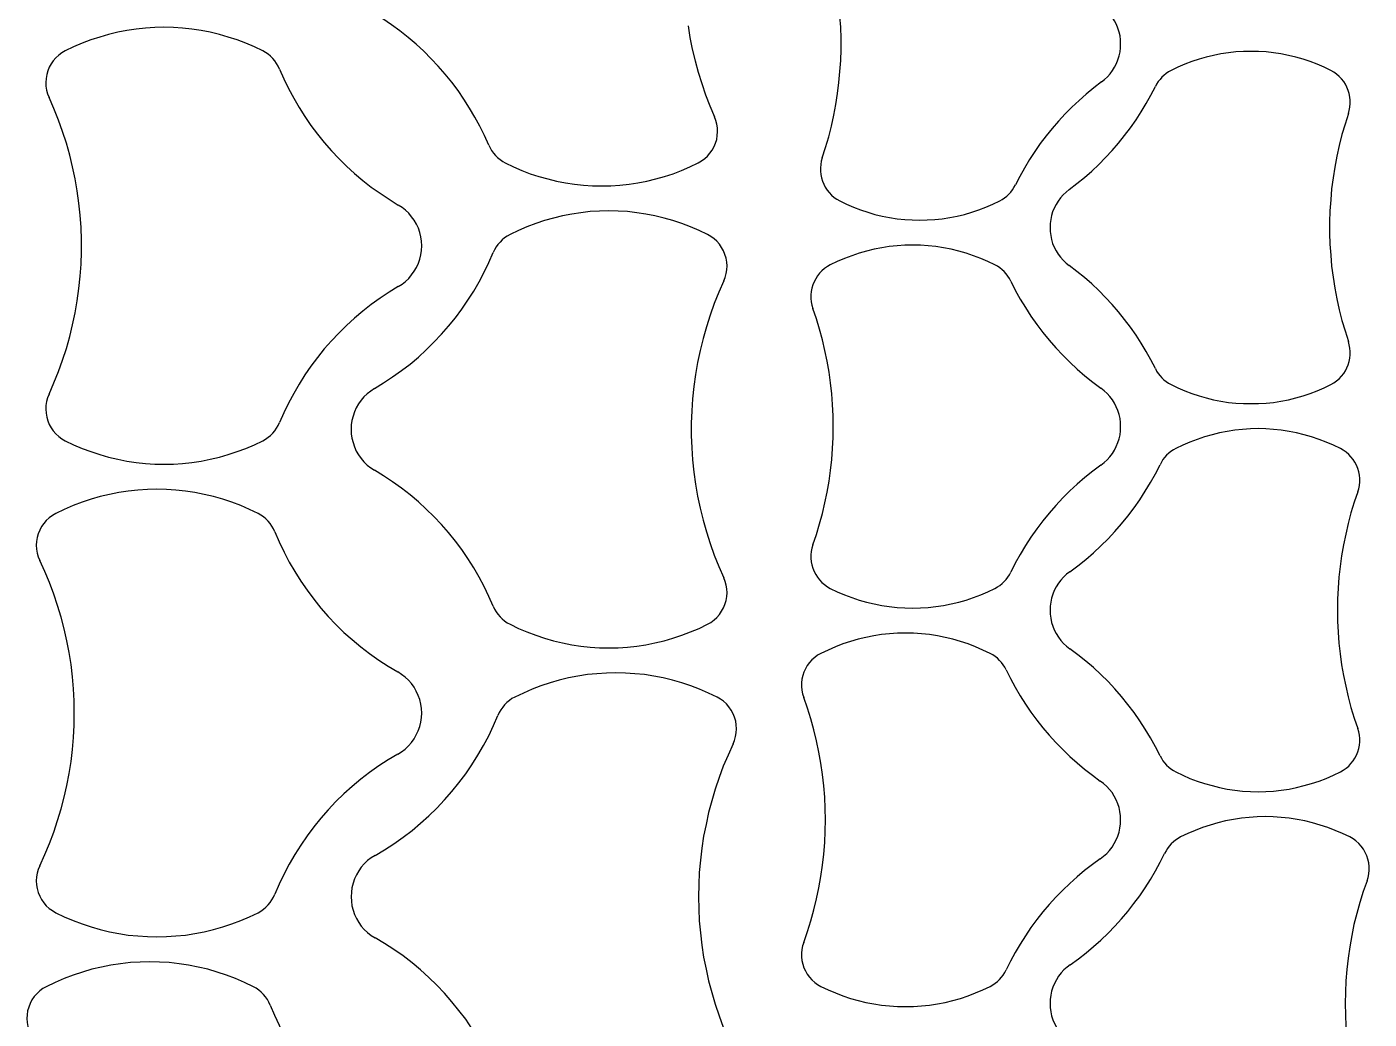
# Model space of a CAD drawing. Header units: inches. Extents: x 17 to 29.3, y 2.9 to 30.
# Drawn here: x 17.04 to 28.21, y 11.89 to 20.15 of the extents above; entities that cross this region are included whole.
import ezdxf

# ---------------------------------------------------------------- set-up
doc = ezdxf.new("R2010")
doc.units = ezdxf.units.IN
doc.header["$MEASUREMENT"] = 0
doc.layers.add('Layer 1', color=7, linetype='Continuous')

msp = doc.modelspace()

# ---------------------------------------------------------------- linework, layer by layer
at = {"layer": 'Layer 1', "color": 7, "lineweight": 25}
for points in [[(23.66, 19.059), (23.688, 19.146), (23.714, 19.235), (23.737, 19.324), (23.756, 19.414), (23.773, 19.504), (23.788, 19.595), (23.799, 19.687), (23.807, 19.778), (23.814, 19.87), (23.816, 19.962), (23.816, 20.053), (23.814, 20.146), (23.807, 20.237), (23.799, 20.329), (23.788, 20.42), (23.773, 20.511), (23.756, 20.601), (23.737, 20.691), (23.714, 20.78), (23.688, 20.869), (23.66, 20.956)], [(20.883, 19.166), (20.847, 19.245), (20.809, 19.323), (20.767, 19.399), (20.724, 19.474), (20.676, 19.548), (20.627, 19.619), (20.575, 19.689), (20.52, 19.757), (20.463, 19.822), (20.403, 19.885), (20.342, 19.947), (20.278, 20.005), (20.212, 20.062), (20.144, 20.116), (20.074, 20.168), (20.001, 20.216), (19.928, 20.263)], [(25.984, 19.691), (26.01, 19.712), (26.034, 19.735), (26.057, 19.76), (26.077, 19.787), (26.094, 19.815), (26.109, 19.845), (26.122, 19.876), (26.132, 19.908), (26.139, 19.941), (26.143, 19.974), (26.144, 20.007), (26.143, 20.041), (26.139, 20.074), (26.132, 20.107), (26.122, 20.139), (26.109, 20.17), (26.094, 20.2), (26.077, 20.228), (26.057, 20.255), (26.034, 20.28), (26.01, 20.303), (25.984, 20.324)], [(19.002, 19.949), (18.932, 19.983), (18.861, 20.014), (18.788, 20.041), (18.714, 20.065), (18.64, 20.087), (18.564, 20.105), (18.488, 20.119), (18.412, 20.131), (18.334, 20.14), (18.257, 20.144), (18.179, 20.146), (18.102, 20.144), (18.024, 20.14), (17.947, 20.131), (17.871, 20.119), (17.794, 20.105), (17.718, 20.087), (17.644, 20.065), (17.571, 20.041), (17.498, 20.014), (17.427, 19.983), (17.357, 19.949)], [(22.542, 20.157), (22.558, 20.06), (22.578, 19.963), (22.601, 19.867), (22.627, 19.772), (22.656, 19.678), (22.689, 19.585), (22.724, 19.492), (22.763, 19.401)], [(17.357, 19.949), (17.329, 19.933), (17.303, 19.914), (17.279, 19.892), (17.257, 19.868), (17.239, 19.842), (17.223, 19.813), (17.212, 19.783), (17.203, 19.752), (17.197, 19.72), (17.195, 19.688), (17.196, 19.656), (17.202, 19.624), (17.21, 19.592), (17.222, 19.563)], [(19.141, 19.799), (19.13, 19.823), (19.116, 19.846), (19.102, 19.867), (19.084, 19.887), (19.066, 19.905), (19.046, 19.922), (19.025, 19.937), (19.002, 19.949)], [(27.894, 19.786), (27.838, 19.814), (27.781, 19.838), (27.722, 19.861), (27.663, 19.88), (27.602, 19.898), (27.541, 19.912), (27.479, 19.924), (27.417, 19.934), (27.355, 19.941), (27.292, 19.944), (27.229, 19.946), (27.167, 19.944), (27.103, 19.941), (27.042, 19.934), (26.979, 19.924), (26.917, 19.912), (26.856, 19.898), (26.797, 19.88), (26.737, 19.861), (26.678, 19.838), (26.62, 19.814), (26.564, 19.786)], [(19.141, 19.799), (19.177, 19.717), (19.216, 19.636), (19.259, 19.557), (19.304, 19.479), (19.352, 19.403), (19.403, 19.329), (19.457, 19.257), (19.514, 19.187), (19.573, 19.119), (19.634, 19.053), (19.699, 18.991), (19.765, 18.93), (19.834, 18.872), (19.905, 18.817), (19.978, 18.765), (20.053, 18.715), (20.13, 18.667)], [(26.564, 19.786), (26.543, 19.775), (26.524, 19.762), (26.505, 19.746), (26.488, 19.73), (26.472, 19.713), (26.457, 19.694), (26.444, 19.674), (26.433, 19.653)], [(28.04, 19.428), (28.048, 19.455), (28.053, 19.482), (28.056, 19.511), (28.056, 19.539), (28.053, 19.566), (28.047, 19.594), (28.039, 19.621), (28.028, 19.647), (28.016, 19.672), (28.001, 19.696), (27.983, 19.718), (27.963, 19.738), (27.942, 19.756), (27.919, 19.772), (27.894, 19.786)], [(25.984, 19.691), (25.921, 19.641), (25.858, 19.591), (25.798, 19.537), (25.739, 19.482), (25.682, 19.425), (25.627, 19.366), (25.575, 19.305), (25.524, 19.242), (25.475, 19.178), (25.429, 19.112), (25.385, 19.045), (25.343, 18.975), (25.305, 18.905), (25.268, 18.834)], [(17.222, 17.093), (17.263, 17.186), (17.301, 17.281), (17.335, 17.377), (17.366, 17.474), (17.394, 17.572), (17.418, 17.671), (17.439, 17.771), (17.457, 17.871), (17.471, 17.972), (17.482, 18.074), (17.489, 18.175), (17.492, 18.277), (17.492, 18.378), (17.489, 18.481), (17.482, 18.582), (17.471, 18.683), (17.457, 18.785), (17.439, 18.885), (17.418, 18.985), (17.394, 19.083), (17.366, 19.182), (17.335, 19.278), (17.301, 19.374), (17.263, 19.469), (17.222, 19.563)], [(25.716, 18.796), (25.78, 18.846), (25.842, 18.896), (25.903, 18.95), (25.962, 19.005), (26.018, 19.062), (26.073, 19.121), (26.126, 19.182), (26.176, 19.245), (26.225, 19.309), (26.272, 19.375), (26.315, 19.443), (26.357, 19.512), (26.396, 19.582), (26.433, 19.653)], [(22.626, 19.018), (22.654, 19.034), (22.681, 19.053), (22.704, 19.075), (22.725, 19.098), (22.744, 19.125), (22.759, 19.153), (22.772, 19.182), (22.781, 19.213), (22.786, 19.245), (22.788, 19.277), (22.787, 19.309), (22.783, 19.34), (22.774, 19.371), (22.763, 19.401)], [(28.04, 19.428), (28.013, 19.341), (27.987, 19.253), (27.964, 19.163), (27.944, 19.073), (27.927, 18.983), (27.913, 18.892), (27.901, 18.801), (27.893, 18.71), (27.887, 18.618), (27.884, 18.525), (27.884, 18.434), (27.887, 18.342), (27.893, 18.25), (27.901, 18.159), (27.913, 18.067), (27.927, 17.976), (27.944, 17.886), (27.964, 17.796), (27.987, 17.707), (28.013, 17.619), (28.04, 17.531)], [(20.883, 19.166), (20.894, 19.142), (20.907, 19.12), (20.922, 19.099), (20.939, 19.08), (20.957, 19.062), (20.977, 19.045), (20.999, 19.03), (21.021, 19.018)], [(21.021, 19.018), (21.089, 18.985), (21.159, 18.955), (21.229, 18.928), (21.301, 18.905), (21.374, 18.884), (21.448, 18.866), (21.522, 18.852), (21.597, 18.841), (21.672, 18.832), (21.748, 18.828), (21.824, 18.826), (21.899, 18.828), (21.975, 18.832), (22.051, 18.841), (22.125, 18.852), (22.199, 18.866), (22.274, 18.884), (22.346, 18.905), (22.418, 18.928), (22.489, 18.955), (22.558, 18.985), (22.626, 19.018)], [(23.66, 19.059), (23.652, 19.032), (23.647, 19.005), (23.645, 18.976), (23.645, 18.948), (23.648, 18.921), (23.653, 18.893), (23.662, 18.866), (23.672, 18.84), (23.684, 18.815), (23.7, 18.791), (23.718, 18.77), (23.737, 18.75), (23.758, 18.731), (23.781, 18.715), (23.806, 18.701)], [(25.137, 18.701), (25.157, 18.713), (25.177, 18.726), (25.196, 18.741), (25.213, 18.757), (25.229, 18.774), (25.243, 18.793), (25.256, 18.813), (25.268, 18.834)], [(25.716, 18.796), (25.69, 18.775), (25.666, 18.753), (25.644, 18.728), (25.624, 18.7), (25.606, 18.672), (25.591, 18.642), (25.578, 18.611), (25.569, 18.579), (25.562, 18.546), (25.558, 18.513), (25.556, 18.48), (25.558, 18.446), (25.562, 18.413), (25.569, 18.38), (25.578, 18.348), (25.591, 18.317), (25.606, 18.287), (25.624, 18.259), (25.644, 18.232), (25.666, 18.207), (25.69, 18.184), (25.716, 18.163)], [(20.13, 17.988), (20.161, 18.008), (20.19, 18.031), (20.217, 18.057), (20.241, 18.085), (20.263, 18.116), (20.282, 18.148), (20.297, 18.182), (20.309, 18.217), (20.318, 18.253), (20.323, 18.29), (20.325, 18.328), (20.323, 18.365), (20.318, 18.402), (20.309, 18.438), (20.297, 18.474), (20.282, 18.508), (20.263, 18.54), (20.241, 18.57), (20.217, 18.599), (20.19, 18.624), (20.161, 18.647), (20.13, 18.667)], [(23.806, 18.701), (23.862, 18.674), (23.92, 18.649), (23.979, 18.627), (24.038, 18.607), (24.098, 18.589), (24.159, 18.575), (24.221, 18.563), (24.283, 18.553), (24.346, 18.547), (24.408, 18.543), (24.471, 18.541), (24.534, 18.543), (24.597, 18.547), (24.659, 18.553), (24.721, 18.563), (24.783, 18.575), (24.844, 18.589), (24.904, 18.607), (24.964, 18.627), (25.023, 18.649), (25.08, 18.674), (25.137, 18.701)], [(22.705, 18.422), (22.635, 18.455), (22.564, 18.486), (22.491, 18.513), (22.417, 18.538), (22.343, 18.559), (22.267, 18.577), (22.191, 18.592), (22.115, 18.603), (22.037, 18.612), (21.96, 18.617), (21.883, 18.618), (21.805, 18.617), (21.727, 18.612), (21.65, 18.603), (21.574, 18.592), (21.497, 18.577), (21.422, 18.559), (21.347, 18.538), (21.274, 18.513), (21.201, 18.486), (21.13, 18.455), (21.06, 18.422)], [(21.06, 18.422), (21.037, 18.409), (21.015, 18.394), (20.995, 18.377), (20.977, 18.359), (20.96, 18.339), (20.945, 18.318), (20.932, 18.295), (20.921, 18.272)], [(22.84, 18.035), (22.851, 18.065), (22.86, 18.096), (22.865, 18.128), (22.867, 18.16), (22.865, 18.192), (22.859, 18.224), (22.85, 18.256), (22.838, 18.285), (22.822, 18.314), (22.804, 18.34), (22.783, 18.365), (22.759, 18.386), (22.733, 18.406), (22.705, 18.422)], [(25.097, 18.169), (25.039, 18.197), (24.98, 18.222), (24.919, 18.245), (24.858, 18.266), (24.796, 18.283), (24.733, 18.299), (24.669, 18.311), (24.605, 18.321), (24.541, 18.328), (24.477, 18.332), (24.412, 18.333), (24.348, 18.332), (24.283, 18.328), (24.218, 18.321), (24.155, 18.311), (24.091, 18.299), (24.028, 18.283), (23.966, 18.266), (23.905, 18.245), (23.844, 18.222), (23.785, 18.197), (23.727, 18.169)], [(19.932, 17.14), (20.008, 17.187), (20.083, 17.237), (20.156, 17.289), (20.228, 17.344), (20.297, 17.402), (20.363, 17.463), (20.427, 17.526), (20.489, 17.592), (20.548, 17.659), (20.605, 17.729), (20.658, 17.801), (20.71, 17.875), (20.758, 17.951), (20.803, 18.029), (20.845, 18.108), (20.885, 18.19), (20.921, 18.272)], [(23.727, 18.169), (23.703, 18.155), (23.679, 18.138), (23.657, 18.12), (23.638, 18.099), (23.621, 18.077), (23.605, 18.053), (23.592, 18.028), (23.582, 18.002), (23.574, 17.975), (23.568, 17.947), (23.566, 17.919), (23.566, 17.89), (23.568, 17.862), (23.574, 17.834), (23.582, 17.807)], [(25.229, 18.034), (25.218, 18.056), (25.205, 18.076), (25.19, 18.094), (25.174, 18.113), (25.157, 18.128), (25.138, 18.144), (25.118, 18.157), (25.097, 18.169)], [(26.433, 17.306), (26.396, 17.378), (26.357, 17.448), (26.315, 17.517), (26.272, 17.585), (26.225, 17.65), (26.176, 17.714), (26.126, 17.778), (26.073, 17.838), (26.018, 17.897), (25.962, 17.955), (25.903, 18.01), (25.842, 18.063), (25.78, 18.114), (25.716, 18.163)], [(22.84, 18.035), (22.799, 17.942), (22.76, 17.847), (22.726, 17.751), (22.695, 17.654), (22.667, 17.556), (22.643, 17.457), (22.622, 17.357), (22.604, 17.257), (22.59, 17.156), (22.58, 17.054), (22.573, 16.953), (22.569, 16.851), (22.569, 16.749), (22.573, 16.647), (22.58, 16.546), (22.59, 16.444), (22.604, 16.343), (22.622, 16.243), (22.643, 16.143), (22.667, 16.044), (22.695, 15.946), (22.726, 15.849), (22.76, 15.753), (22.799, 15.658), (22.84, 15.565)], [(25.229, 18.034), (25.267, 17.959), (25.307, 17.885), (25.351, 17.813), (25.397, 17.743), (25.445, 17.674), (25.496, 17.607), (25.548, 17.542), (25.604, 17.478), (25.662, 17.417), (25.721, 17.358), (25.783, 17.301), (25.847, 17.246), (25.912, 17.193), (25.98, 17.143)], [(20.13, 17.988), (20.053, 17.941), (19.978, 17.891), (19.905, 17.839), (19.834, 17.783), (19.765, 17.725), (19.699, 17.665), (19.634, 17.601), (19.573, 17.536), (19.514, 17.469), (19.457, 17.399), (19.403, 17.326), (19.352, 17.253), (19.304, 17.176), (19.259, 17.099), (19.216, 17.019), (19.177, 16.938), (19.141, 16.856)], [(23.582, 15.839), (23.612, 15.925), (23.638, 16.013), (23.662, 16.101), (23.682, 16.19), (23.7, 16.278), (23.716, 16.369), (23.729, 16.459), (23.739, 16.55), (23.746, 16.64), (23.75, 16.732), (23.751, 16.823), (23.75, 16.914), (23.746, 17.006), (23.739, 17.097), (23.729, 17.187), (23.716, 17.277), (23.7, 17.367), (23.682, 17.456), (23.662, 17.545), (23.638, 17.633), (23.612, 17.721), (23.582, 17.807)], [(27.894, 17.173), (27.919, 17.187), (27.942, 17.203), (27.963, 17.222), (27.983, 17.242), (28.001, 17.264), (28.016, 17.287), (28.028, 17.312), (28.039, 17.338), (28.047, 17.365), (28.053, 17.393), (28.056, 17.421), (28.056, 17.448), (28.053, 17.477), (28.048, 17.504), (28.04, 17.531)], [(26.433, 17.306), (26.444, 17.285), (26.457, 17.265), (26.472, 17.246), (26.488, 17.229), (26.505, 17.213), (26.524, 17.198), (26.543, 17.185), (26.564, 17.173)], [(19.932, 17.14), (19.901, 17.119), (19.872, 17.097), (19.844, 17.071), (19.82, 17.042), (19.799, 17.012), (19.78, 16.98), (19.765, 16.946), (19.753, 16.91), (19.744, 16.874), (19.738, 16.838), (19.737, 16.8), (19.738, 16.763), (19.744, 16.726), (19.753, 16.69), (19.765, 16.654), (19.78, 16.62), (19.799, 16.588), (19.82, 16.558), (19.844, 16.529), (19.872, 16.503), (19.901, 16.481), (19.932, 16.46)], [(25.98, 16.503), (26.007, 16.524), (26.032, 16.547), (26.054, 16.572), (26.075, 16.599), (26.093, 16.628), (26.108, 16.658), (26.121, 16.69), (26.131, 16.722), (26.139, 16.756), (26.143, 16.789), (26.144, 16.823), (26.143, 16.857), (26.139, 16.89), (26.131, 16.924), (26.121, 16.956), (26.108, 16.988), (26.093, 17.018), (26.075, 17.047), (26.054, 17.074), (26.032, 17.099), (26.007, 17.122), (25.98, 17.143)], [(26.564, 17.173), (26.62, 17.146), (26.678, 17.121), (26.737, 17.099), (26.797, 17.079), (26.856, 17.062), (26.917, 17.047), (26.979, 17.035), (27.042, 17.025), (27.103, 17.019), (27.167, 17.015), (27.229, 17.014), (27.292, 17.015), (27.355, 17.019), (27.417, 17.025), (27.479, 17.035), (27.541, 17.047), (27.602, 17.062), (27.663, 17.079), (27.722, 17.099), (27.781, 17.121), (27.838, 17.146), (27.894, 17.173)], [(17.222, 17.093), (17.21, 17.063), (17.202, 17.032), (17.196, 17), (17.195, 16.967), (17.197, 16.935), (17.203, 16.903), (17.212, 16.872), (17.223, 16.842), (17.239, 16.814), (17.257, 16.788), (17.279, 16.763), (17.303, 16.742), (17.329, 16.722), (17.357, 16.706)], [(19.002, 16.706), (19.025, 16.719), (19.046, 16.734), (19.066, 16.75), (19.084, 16.769), (19.102, 16.789), (19.116, 16.81), (19.13, 16.833), (19.141, 16.856)], [(27.974, 16.641), (27.915, 16.669), (27.856, 16.694), (27.796, 16.717), (27.734, 16.738), (27.672, 16.756), (27.609, 16.771), (27.546, 16.783), (27.482, 16.793), (27.417, 16.8), (27.353, 16.804), (27.288, 16.806), (27.224, 16.804), (27.159, 16.8), (27.095, 16.793), (27.031, 16.783), (26.967, 16.771), (26.905, 16.756), (26.842, 16.738), (26.781, 16.717), (26.721, 16.694), (26.662, 16.669), (26.603, 16.641)], [(17.357, 16.706), (17.427, 16.672), (17.498, 16.642), (17.571, 16.615), (17.644, 16.59), (17.718, 16.569), (17.794, 16.551), (17.871, 16.536), (17.947, 16.524), (18.024, 16.516), (18.102, 16.511), (18.179, 16.51), (18.257, 16.511), (18.334, 16.516), (18.412, 16.524), (18.488, 16.536), (18.564, 16.551), (18.64, 16.569), (18.714, 16.59), (18.788, 16.615), (18.861, 16.642), (18.932, 16.672), (19.002, 16.706)], [(26.603, 16.641), (26.583, 16.629), (26.563, 16.616), (26.544, 16.601), (26.526, 16.585), (26.51, 16.567), (26.496, 16.548), (26.483, 16.528), (26.472, 16.506)], [(28.118, 16.279), (28.126, 16.306), (28.132, 16.334), (28.135, 16.363), (28.135, 16.391), (28.132, 16.419), (28.126, 16.447), (28.119, 16.474), (28.108, 16.501), (28.095, 16.526), (28.08, 16.549), (28.062, 16.572), (28.043, 16.592), (28.022, 16.61), (27.998, 16.627), (27.974, 16.641)], [(20.921, 15.328), (20.885, 15.41), (20.845, 15.492), (20.803, 15.571), (20.758, 15.649), (20.71, 15.725), (20.658, 15.799), (20.605, 15.871), (20.548, 15.941), (20.489, 16.008), (20.427, 16.074), (20.363, 16.137), (20.297, 16.197), (20.228, 16.256), (20.156, 16.311), (20.083, 16.363), (20.008, 16.413), (19.932, 16.46)], [(25.98, 16.503), (25.912, 16.453), (25.847, 16.4), (25.783, 16.345), (25.721, 16.288), (25.662, 16.229), (25.604, 16.167), (25.548, 16.104), (25.496, 16.039), (25.445, 15.972), (25.397, 15.903), (25.351, 15.833), (25.307, 15.76), (25.267, 15.687), (25.229, 15.612)], [(25.721, 15.615), (25.788, 15.665), (25.853, 15.718), (25.917, 15.773), (25.979, 15.83), (26.039, 15.889), (26.097, 15.951), (26.152, 16.014), (26.205, 16.079), (26.256, 16.147), (26.303, 16.215), (26.349, 16.285), (26.393, 16.358), (26.433, 16.431), (26.472, 16.506)], [(18.962, 16.1), (18.891, 16.134), (18.818, 16.166), (18.743, 16.194), (18.668, 16.219), (18.591, 16.241), (18.514, 16.259), (18.436, 16.275), (18.357, 16.286), (18.279, 16.295), (18.199, 16.3), (18.12, 16.302), (18.041, 16.3), (17.962, 16.295), (17.882, 16.286), (17.804, 16.275), (17.725, 16.259), (17.648, 16.241), (17.572, 16.219), (17.497, 16.194), (17.423, 16.166), (17.349, 16.134), (17.278, 16.1)], [(28.118, 16.279), (28.089, 16.193), (28.062, 16.106), (28.039, 16.017), (28.018, 15.928), (28, 15.84), (27.984, 15.749), (27.972, 15.659), (27.962, 15.569), (27.955, 15.478), (27.951, 15.386), (27.949, 15.295), (27.951, 15.204), (27.955, 15.113), (27.962, 15.022), (27.972, 14.931), (27.984, 14.841), (28, 14.751), (28.018, 14.662), (28.039, 14.573), (28.062, 14.485), (28.089, 14.397), (28.118, 14.311)], [(17.278, 16.1), (17.25, 16.084), (17.223, 16.065), (17.199, 16.043), (17.178, 16.018), (17.159, 15.991), (17.144, 15.962), (17.132, 15.932), (17.123, 15.901), (17.118, 15.868), (17.116, 15.836), (17.118, 15.804), (17.123, 15.771), (17.132, 15.74), (17.145, 15.71)], [(19.102, 15.948), (19.091, 15.972), (19.078, 15.995), (19.063, 16.016), (19.046, 16.037), (19.027, 16.055), (19.007, 16.072), (18.985, 16.087), (18.962, 16.1)], [(19.102, 15.948), (19.139, 15.863), (19.179, 15.779), (19.222, 15.696), (19.268, 15.616), (19.318, 15.537), (19.371, 15.461), (19.426, 15.386), (19.485, 15.313), (19.546, 15.244), (19.61, 15.177), (19.677, 15.111), (19.746, 15.05), (19.818, 14.99), (19.891, 14.934), (19.967, 14.879), (20.046, 14.829), (20.125, 14.781)], [(23.582, 15.839), (23.574, 15.812), (23.568, 15.784), (23.566, 15.756), (23.566, 15.727), (23.568, 15.699), (23.574, 15.672), (23.582, 15.644), (23.592, 15.617), (23.605, 15.592), (23.621, 15.569), (23.638, 15.547), (23.657, 15.526), (23.679, 15.508), (23.703, 15.491), (23.727, 15.477)], [(17.145, 13.168), (17.187, 13.261), (17.225, 13.354), (17.261, 13.448), (17.293, 13.544), (17.322, 13.641), (17.348, 13.738), (17.37, 13.837), (17.389, 13.936), (17.405, 14.036), (17.416, 14.136), (17.425, 14.237), (17.43, 14.338), (17.432, 14.439), (17.43, 14.541), (17.425, 14.641), (17.416, 14.742), (17.405, 14.842), (17.389, 14.942), (17.37, 15.041), (17.348, 15.14), (17.322, 15.238), (17.293, 15.334), (17.261, 15.43), (17.225, 15.525), (17.187, 15.618), (17.145, 15.71)], [(22.705, 15.178), (22.733, 15.194), (22.759, 15.214), (22.783, 15.235), (22.804, 15.26), (22.822, 15.286), (22.838, 15.315), (22.85, 15.344), (22.859, 15.376), (22.865, 15.408), (22.867, 15.44), (22.865, 15.472), (22.86, 15.504), (22.851, 15.535), (22.84, 15.565)], [(25.097, 15.477), (25.118, 15.489), (25.138, 15.502), (25.157, 15.517), (25.174, 15.533), (25.19, 15.551), (25.205, 15.57), (25.218, 15.59), (25.229, 15.612)], [(25.721, 15.615), (25.694, 15.594), (25.669, 15.571), (25.647, 15.546), (25.626, 15.519), (25.608, 15.49), (25.592, 15.46), (25.579, 15.428), (25.569, 15.396), (25.562, 15.363), (25.558, 15.329), (25.556, 15.295), (25.558, 15.261), (25.562, 15.228), (25.569, 15.194), (25.579, 15.162), (25.592, 15.131), (25.608, 15.1), (25.626, 15.072), (25.647, 15.044), (25.669, 15.019), (25.694, 14.996), (25.721, 14.975)], [(23.727, 15.477), (23.785, 15.449), (23.844, 15.424), (23.905, 15.401), (23.966, 15.38), (24.028, 15.363), (24.091, 15.347), (24.155, 15.335), (24.218, 15.325), (24.283, 15.318), (24.348, 15.314), (24.412, 15.313), (24.477, 15.314), (24.541, 15.318), (24.605, 15.325), (24.669, 15.335), (24.733, 15.347), (24.796, 15.363), (24.858, 15.38), (24.919, 15.401), (24.98, 15.424), (25.039, 15.449), (25.097, 15.477)], [(20.921, 15.328), (20.932, 15.305), (20.945, 15.282), (20.96, 15.261), (20.977, 15.241), (20.995, 15.222), (21.015, 15.206), (21.037, 15.191), (21.06, 15.178)], [(21.06, 15.178), (21.13, 15.144), (21.201, 15.114), (21.274, 15.087), (21.347, 15.063), (21.422, 15.041), (21.497, 15.023), (21.574, 15.008), (21.65, 14.997), (21.727, 14.988), (21.805, 14.983), (21.883, 14.982), (21.96, 14.983), (22.037, 14.988), (22.115, 14.997), (22.191, 15.008), (22.267, 15.023), (22.343, 15.041), (22.417, 15.063), (22.491, 15.087), (22.564, 15.114), (22.635, 15.144), (22.705, 15.178)], [(25.057, 14.936), (24.998, 14.964), (24.937, 14.991), (24.875, 15.014), (24.812, 15.035), (24.748, 15.054), (24.683, 15.069), (24.618, 15.081), (24.552, 15.092), (24.486, 15.099), (24.419, 15.103), (24.353, 15.104), (24.287, 15.103), (24.22, 15.099), (24.154, 15.092), (24.088, 15.081), (24.023, 15.069), (23.958, 15.054), (23.894, 15.035), (23.831, 15.014), (23.769, 14.991), (23.708, 14.964), (23.648, 14.936)], [(23.648, 14.936), (23.621, 14.92), (23.597, 14.902), (23.574, 14.881), (23.553, 14.859), (23.535, 14.834), (23.52, 14.808), (23.507, 14.78), (23.498, 14.751), (23.491, 14.721), (23.487, 14.691), (23.487, 14.66), (23.49, 14.629), (23.496, 14.6), (23.505, 14.57)], [(25.191, 14.799), (25.179, 14.82), (25.166, 14.841), (25.152, 14.86), (25.135, 14.878), (25.118, 14.895), (25.099, 14.91), (25.079, 14.924), (25.057, 14.936)], [(26.472, 14.084), (26.433, 14.159), (26.393, 14.233), (26.349, 14.305), (26.303, 14.375), (26.256, 14.444), (26.205, 14.511), (26.152, 14.576), (26.097, 14.64), (26.039, 14.701), (25.979, 14.76), (25.917, 14.817), (25.853, 14.872), (25.788, 14.925), (25.721, 14.975)], [(20.125, 14.097), (20.157, 14.117), (20.187, 14.14), (20.214, 14.166), (20.239, 14.195), (20.262, 14.225), (20.28, 14.258), (20.296, 14.292), (20.309, 14.327), (20.318, 14.364), (20.323, 14.402), (20.325, 14.439), (20.323, 14.477), (20.318, 14.514), (20.309, 14.551), (20.296, 14.586), (20.28, 14.621), (20.262, 14.654), (20.239, 14.684), (20.214, 14.713), (20.187, 14.738), (20.157, 14.761), (20.125, 14.781)], [(22.784, 14.572), (22.712, 14.606), (22.639, 14.638), (22.565, 14.666), (22.49, 14.691), (22.413, 14.713), (22.336, 14.731), (22.258, 14.747), (22.179, 14.759), (22.1, 14.767), (22.021, 14.772), (21.942, 14.774), (21.862, 14.772), (21.783, 14.767), (21.704, 14.759), (21.626, 14.747), (21.547, 14.731), (21.47, 14.713), (21.394, 14.691), (21.318, 14.666), (21.244, 14.638), (21.171, 14.606), (21.099, 14.572)], [(25.191, 14.799), (25.227, 14.726), (25.266, 14.654), (25.307, 14.583), (25.351, 14.514), (25.397, 14.447), (25.446, 14.381), (25.496, 14.316), (25.549, 14.254), (25.604, 14.193), (25.662, 14.135), (25.721, 14.078), (25.782, 14.024), (25.844, 13.971), (25.909, 13.921), (25.975, 13.873)], [(21.099, 14.572), (21.076, 14.559), (21.055, 14.545), (21.034, 14.527), (21.015, 14.509), (20.999, 14.488), (20.983, 14.467), (20.97, 14.444), (20.959, 14.42)], [(22.917, 14.182), (22.929, 14.212), (22.938, 14.243), (22.944, 14.276), (22.946, 14.308), (22.944, 14.341), (22.939, 14.373), (22.93, 14.404), (22.917, 14.434), (22.902, 14.463), (22.883, 14.49), (22.862, 14.515), (22.838, 14.537), (22.812, 14.556), (22.784, 14.572)], [(23.505, 12.53), (23.537, 12.62), (23.564, 12.71), (23.59, 12.801), (23.613, 12.893), (23.632, 12.986), (23.649, 13.079), (23.662, 13.172), (23.673, 13.266), (23.681, 13.361), (23.685, 13.456), (23.687, 13.55), (23.685, 13.645), (23.681, 13.739), (23.673, 13.834), (23.662, 13.928), (23.649, 14.022), (23.632, 14.115), (23.613, 14.207), (23.59, 14.3), (23.564, 14.391), (23.537, 14.481), (23.505, 14.57)], [(19.936, 13.254), (20.016, 13.302), (20.094, 13.352), (20.17, 13.406), (20.244, 13.462), (20.315, 13.522), (20.385, 13.584), (20.451, 13.649), (20.515, 13.716), (20.576, 13.786), (20.635, 13.858), (20.691, 13.933), (20.743, 14.009), (20.793, 14.088), (20.84, 14.168), (20.883, 14.251), (20.923, 14.335), (20.959, 14.42)], [(27.974, 13.949), (27.998, 13.963), (28.022, 13.98), (28.043, 13.998), (28.062, 14.019), (28.08, 14.041), (28.095, 14.065), (28.108, 14.09), (28.119, 14.116), (28.126, 14.144), (28.132, 14.172), (28.135, 14.199), (28.135, 14.228), (28.132, 14.256), (28.126, 14.284), (28.118, 14.311)], [(20.125, 14.097), (20.046, 14.05), (19.967, 13.999), (19.891, 13.945), (19.818, 13.888), (19.746, 13.829), (19.677, 13.767), (19.61, 13.702), (19.546, 13.635), (19.485, 13.565), (19.426, 13.493), (19.371, 13.418), (19.318, 13.341), (19.268, 13.263), (19.222, 13.182), (19.179, 13.1), (19.139, 13.016), (19.102, 12.931)], [(22.917, 14.182), (22.875, 14.09), (22.836, 13.997), (22.801, 13.902), (22.768, 13.806), (22.74, 13.71), (22.714, 13.612), (22.692, 13.513), (22.672, 13.414), (22.657, 13.314), (22.645, 13.214), (22.636, 13.113), (22.631, 13.013), (22.629, 12.911), (22.631, 12.811), (22.636, 12.709), (22.645, 12.609), (22.657, 12.509), (22.672, 12.409), (22.692, 12.309), (22.714, 12.211), (22.74, 12.113), (22.768, 12.016), (22.801, 11.92), (22.836, 11.826)], [(26.472, 14.084), (26.483, 14.063), (26.496, 14.042), (26.51, 14.024), (26.526, 14.006), (26.544, 13.99), (26.563, 13.974), (26.583, 13.961), (26.603, 13.949)], [(25.975, 13.227), (26.002, 13.248), (26.028, 13.271), (26.052, 13.296), (26.073, 13.324), (26.091, 13.353), (26.107, 13.384), (26.121, 13.415), (26.131, 13.448), (26.138, 13.481), (26.143, 13.516), (26.144, 13.55), (26.143, 13.584), (26.138, 13.619), (26.131, 13.652), (26.121, 13.685), (26.107, 13.717), (26.091, 13.747), (26.073, 13.777), (26.052, 13.804), (26.028, 13.829), (26.002, 13.852), (25.975, 13.873)], [(26.603, 13.949), (26.662, 13.922), (26.721, 13.896), (26.781, 13.873), (26.842, 13.852), (26.905, 13.835), (26.967, 13.819), (27.031, 13.807), (27.095, 13.797), (27.159, 13.79), (27.224, 13.786), (27.288, 13.785), (27.353, 13.786), (27.417, 13.79), (27.482, 13.797), (27.546, 13.807), (27.609, 13.819), (27.672, 13.835), (27.734, 13.852), (27.796, 13.873), (27.856, 13.896), (27.915, 13.922), (27.974, 13.949)], [(28.052, 13.408), (27.992, 13.436), (27.931, 13.463), (27.869, 13.486), (27.806, 13.507), (27.742, 13.526), (27.678, 13.541), (27.613, 13.554), (27.547, 13.564), (27.481, 13.571), (27.414, 13.575), (27.347, 13.577), (27.281, 13.575), (27.215, 13.571), (27.149, 13.564), (27.083, 13.554), (27.017, 13.541), (26.953, 13.526), (26.889, 13.507), (26.826, 13.486), (26.764, 13.463), (26.703, 13.436), (26.643, 13.408)], [(26.643, 13.408), (26.622, 13.396), (26.601, 13.382), (26.583, 13.367), (26.565, 13.35), (26.549, 13.332), (26.534, 13.313), (26.522, 13.293), (26.51, 13.271)], [(28.196, 13.043), (28.205, 13.072), (28.21, 13.102), (28.213, 13.132), (28.213, 13.163), (28.21, 13.193), (28.203, 13.223), (28.193, 13.252), (28.181, 13.28), (28.165, 13.306), (28.147, 13.331), (28.126, 13.354), (28.103, 13.375), (28.079, 13.393), (28.052, 13.408)], [(19.936, 13.254), (19.904, 13.234), (19.874, 13.211), (19.847, 13.185), (19.822, 13.156), (19.8, 13.126), (19.781, 13.093), (19.765, 13.059), (19.753, 13.023), (19.744, 12.986), (19.739, 12.949), (19.737, 12.911), (19.739, 12.874), (19.744, 12.836), (19.753, 12.8), (19.765, 12.764), (19.781, 12.73), (19.8, 12.697), (19.822, 12.667), (19.847, 12.638), (19.874, 12.612), (19.904, 12.589), (19.936, 12.569)], [(25.975, 13.227), (25.909, 13.179), (25.844, 13.129), (25.782, 13.077), (25.721, 13.022), (25.662, 12.966), (25.604, 12.907), (25.549, 12.846), (25.496, 12.784), (25.446, 12.72), (25.397, 12.654), (25.351, 12.586), (25.307, 12.517), (25.266, 12.447), (25.227, 12.375), (25.191, 12.302)], [(25.725, 12.345), (25.792, 12.393), (25.856, 12.443), (25.919, 12.496), (25.98, 12.55), (26.039, 12.607), (26.097, 12.666), (26.151, 12.726), (26.204, 12.788), (26.255, 12.853), (26.303, 12.919), (26.349, 12.986), (26.393, 13.055), (26.435, 13.126), (26.474, 13.198), (26.51, 13.271)], [(17.145, 13.168), (17.132, 13.138), (17.123, 13.107), (17.118, 13.075), (17.116, 13.043), (17.118, 13.01), (17.123, 12.978), (17.132, 12.946), (17.144, 12.916), (17.159, 12.888), (17.178, 12.861), (17.199, 12.836), (17.223, 12.814), (17.25, 12.795), (17.278, 12.778)], [(28.196, 13.043), (28.164, 12.953), (28.136, 12.863), (28.11, 12.772), (28.087, 12.679), (28.068, 12.587), (28.051, 12.494), (28.038, 12.4), (28.027, 12.306), (28.019, 12.211), (28.015, 12.117), (28.014, 12.022), (28.015, 11.928), (28.019, 11.833), (28.027, 11.738), (28.038, 11.645), (28.051, 11.551), (28.068, 11.458), (28.087, 11.365), (28.11, 11.273), (28.136, 11.182), (28.164, 11.092), (28.196, 11.002)], [(18.962, 12.778), (18.985, 12.791), (19.007, 12.806), (19.027, 12.823), (19.046, 12.842), (19.063, 12.862), (19.078, 12.884), (19.091, 12.906), (19.102, 12.931)], [(17.278, 12.778), (17.349, 12.744), (17.423, 12.713), (17.497, 12.684), (17.572, 12.659), (17.648, 12.638), (17.725, 12.619), (17.804, 12.604), (17.882, 12.592), (17.962, 12.584), (18.041, 12.579), (18.12, 12.577), (18.199, 12.579), (18.279, 12.584), (18.357, 12.592), (18.436, 12.604), (18.514, 12.619), (18.591, 12.638), (18.668, 12.659), (18.743, 12.684), (18.818, 12.713), (18.891, 12.744), (18.962, 12.778)], [(20.959, 11.403), (20.923, 11.488), (20.883, 11.572), (20.84, 11.654), (20.793, 11.735), (20.743, 11.813), (20.691, 11.891), (20.635, 11.965), (20.576, 12.037), (20.515, 12.107), (20.451, 12.175), (20.385, 12.239), (20.315, 12.302), (20.244, 12.361), (20.17, 12.418), (20.094, 12.471), (20.016, 12.522), (19.936, 12.569)], [(23.505, 12.53), (23.496, 12.501), (23.49, 12.471), (23.487, 12.441), (23.487, 12.41), (23.491, 12.379), (23.498, 12.35), (23.507, 12.32), (23.52, 12.293), (23.535, 12.266), (23.553, 12.241), (23.574, 12.218), (23.597, 12.198), (23.621, 12.18), (23.648, 12.165)], [(18.923, 12.162), (18.85, 12.198), (18.775, 12.23), (18.699, 12.259), (18.622, 12.284), (18.543, 12.307), (18.464, 12.325), (18.384, 12.341), (18.305, 12.353), (18.223, 12.362), (18.142, 12.367), (18.061, 12.368), (17.98, 12.367), (17.899, 12.362), (17.818, 12.353), (17.737, 12.341), (17.658, 12.325), (17.579, 12.307), (17.5, 12.284), (17.423, 12.259), (17.347, 12.23), (17.273, 12.198), (17.199, 12.162)], [(25.057, 12.165), (25.079, 12.177), (25.099, 12.191), (25.118, 12.206), (25.135, 12.222), (25.152, 12.241), (25.166, 12.259), (25.179, 12.28), (25.191, 12.302)], [(25.725, 12.345), (25.698, 12.325), (25.672, 12.302), (25.649, 12.276), (25.628, 12.249), (25.609, 12.22), (25.593, 12.189), (25.58, 12.157), (25.569, 12.125), (25.563, 12.091), (25.558, 12.056), (25.556, 12.022), (25.558, 11.988), (25.563, 11.954), (25.569, 11.92), (25.58, 11.887), (25.593, 11.856), (25.609, 11.825), (25.628, 11.796), (25.649, 11.768), (25.672, 11.743), (25.698, 11.72), (25.725, 11.699)], [(17.199, 12.162), (17.171, 12.146), (17.144, 12.127), (17.121, 12.104), (17.099, 12.08), (17.08, 12.052), (17.065, 12.023), (17.053, 11.993), (17.044, 11.961), (17.039, 11.928), (17.037, 11.896), (17.04, 11.863), (17.046, 11.83), (17.055, 11.799), (17.068, 11.768)], [(19.064, 12.007), (19.053, 12.032), (19.04, 12.055), (19.025, 12.078), (19.008, 12.098), (18.989, 12.117), (18.968, 12.134), (18.946, 12.149), (18.923, 12.162)], [(23.648, 12.165), (23.708, 12.136), (23.769, 12.11), (23.831, 12.086), (23.894, 12.065), (23.958, 12.047), (24.023, 12.031), (24.088, 12.019), (24.154, 12.009), (24.22, 12.002), (24.287, 11.997), (24.353, 11.996), (24.419, 11.997), (24.486, 12.002), (24.552, 12.009), (24.618, 12.019), (24.683, 12.031), (24.748, 12.047), (24.812, 12.065), (24.875, 12.086), (24.937, 12.11), (24.998, 12.136), (25.057, 12.165)], [(19.064, 12.007), (19.099, 11.924), (19.137, 11.842), (19.178, 11.761), (19.223, 11.682), (19.27, 11.605), (19.321, 11.529), (19.373, 11.456), (19.43, 11.384), (19.488, 11.315), (19.549, 11.248), (19.613, 11.184), (19.679, 11.122), (19.748, 11.062), (19.818, 11.005), (19.891, 10.952), (19.966, 10.9), (20.043, 10.853), (20.121, 10.807)]]:
    msp.add_lwpolyline(points, dxfattribs=at)

doc.saveas('drawing.dxf')
